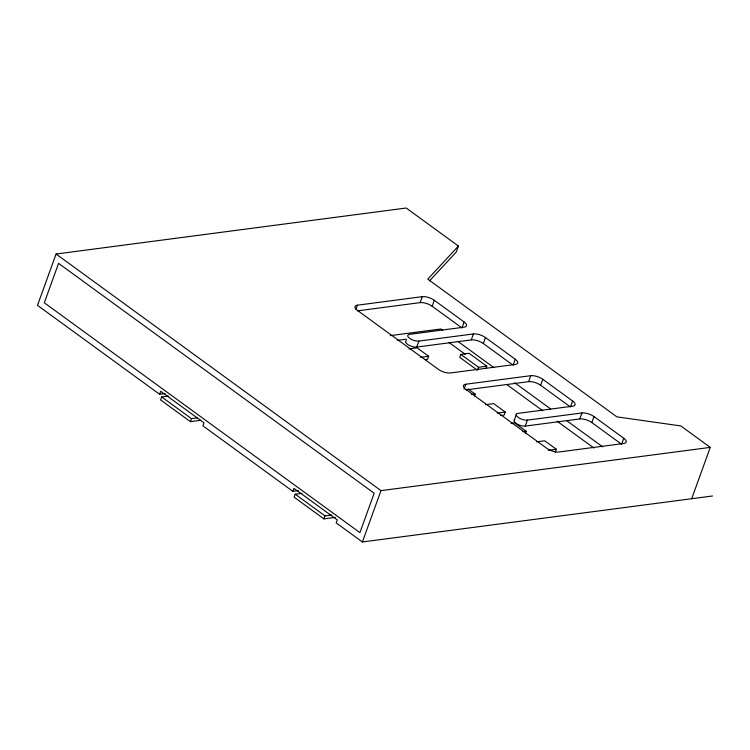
<?xml version="1.0" encoding="UTF-8"?>
<svg xmlns="http://www.w3.org/2000/svg" width="750" height="750" viewBox="0 0 750 750"><rect width="100%" height="100%" fill="white"/><g stroke="black" fill="none" stroke-linecap="round" stroke-linejoin="round"><path stroke-width="1.12" d="M429.553 280.866L456.262 252.028L458.428 246.056L406.191 208.022L56.081 254.016L37.5 305.353L159.581 394.266L165.113 393.544M159.581 394.266L160.659 391.284L203.981 422.841L202.903 425.822L292.866 491.344L298.397 490.613M168.506 396.028L161.662 396.928L160.584 399.909L190.397 421.631L200.672 420.281M190.397 421.631L191.484 418.65L197.184 417.9M355.912 309.169L357.356 305.194L422.269 296.663A8.963 3.478 19.9 0 1 434.306 300.281L464.109 321.984A8.963 3.478 19.9 0 1 464.156 327.169L409.594 334.341A6.891 2.672 19.9 0 0 409.631 338.325A6.891 2.672 19.9 0 0 418.875 341.1L473.438 333.938A8.963 3.478 19.9 0 1 485.475 337.547L515.278 359.25A8.963 3.478 19.9 0 1 515.325 364.444L450.413 372.966A8.963 3.478 19.9 0 1 438.375 369.356L357.394 310.378A8.963 3.478 19.9 0 1 357.356 305.194M292.866 491.344L293.944 488.362L337.275 519.909L336.188 522.9L362.391 541.978L712.5 495.984M302.044 493.284L295.2 494.184L294.122 497.175L323.934 518.888L335.353 517.388M323.934 518.888L325.022 515.906L331.866 515.006M357.506 310.856L420.103 302.634L422.269 296.663M406.406 340.584A6.891 2.672 19.9 0 0 408.113 344.728A6.891 2.672 19.9 0 0 416.719 347.072L418.875 341.1M464.109 321.984L461.944 327.956L432.15 306.244L434.306 300.281M409.012 348.891L417.075 347.831L428.681 356.288L427.603 359.269L425.297 359.569M362.391 541.978L380.981 490.641L710.269 447.384L691.688 498.722M486.759 366.197L469.05 353.306L460.837 354.384L459.759 357.366L477.469 370.266L478.547 367.284L486.759 366.197L486.038 368.194M416.719 347.072L471.272 339.9L473.438 333.938M464.053 389.194L465.853 384.216L530.766 375.694A8.963 3.478 19.9 0 1 542.812 379.303L572.616 401.006A8.963 3.478 19.9 0 1 572.663 406.2L518.1 413.363A6.891 2.672 19.9 0 0 518.137 417.347A6.891 2.672 19.9 0 0 527.381 420.131L581.944 412.959A8.963 3.478 19.9 0 1 593.981 416.569L623.784 438.281A8.963 3.478 19.9 0 1 623.831 443.466L558.919 451.997A8.963 3.478 19.9 0 1 546.872 448.378L465.9 389.409A8.963 3.478 19.9 0 1 465.853 384.216M512.184 364.547L483.319 343.519L485.475 337.547M474.403 396.066L475.125 394.078L467.991 388.875M513.122 365.222L515.278 359.25M485.597 404.672L493.659 403.612L505.266 412.059L504.178 415.05L500.728 415.5M514.256 420.094L516.422 414.122M466.012 389.887L528.609 381.656L530.766 375.694M514.903 419.606A6.891 2.672 19.9 0 0 516.619 423.759A6.891 2.672 19.9 0 0 525.225 426.094L527.381 420.131M572.616 401.006L570.45 406.978L540.647 385.275L542.812 379.303M525.459 433.247L526.181 431.259L514.575 422.812L511.125 423.263M555.234 452.231L556.312 449.25L544.716 440.794L536.653 441.853M525.225 426.094L579.778 418.931L581.944 412.959M623.784 438.281L621.619 444.244L591.825 422.541L593.981 416.569M458.428 246.056L427.791 279.141L616.903 416.869L680.822 425.934L710.269 447.384M390.272 335.616L440.822 328.978L442.716 330.356M397.303 340.378L406.491 339.169M420.619 357.347L428.681 356.288M471.675 394.528L475.125 394.078M497.203 413.119L505.266 412.059M522.731 431.709L526.181 431.259M548.25 450.309L556.312 449.25M457.866 341.381L493.847 367.584M514.669 382.753L550.65 408.956M566.737 420.684L602.719 446.878M449.081 342.525L465.178 354.253M506.831 384.591L542.803 410.794M557.006 421.134L593.925 448.022M460.837 354.384L478.547 367.284M56.081 254.016L380.981 490.641M161.662 396.928L191.484 418.65M295.2 494.184L325.022 515.906M528.609 381.656A8.963 3.478 19.9 0 1 540.647 385.275M579.778 418.931A8.963 3.478 19.9 0 1 591.825 422.541M471.272 339.9A8.963 3.478 19.9 0 1 483.319 343.519M420.103 302.634A8.963 3.478 19.9 0 1 432.15 306.244M58.566 263.363L44.306 302.766L359.916 532.631L374.175 493.228L58.566 263.363"/></g></svg>
